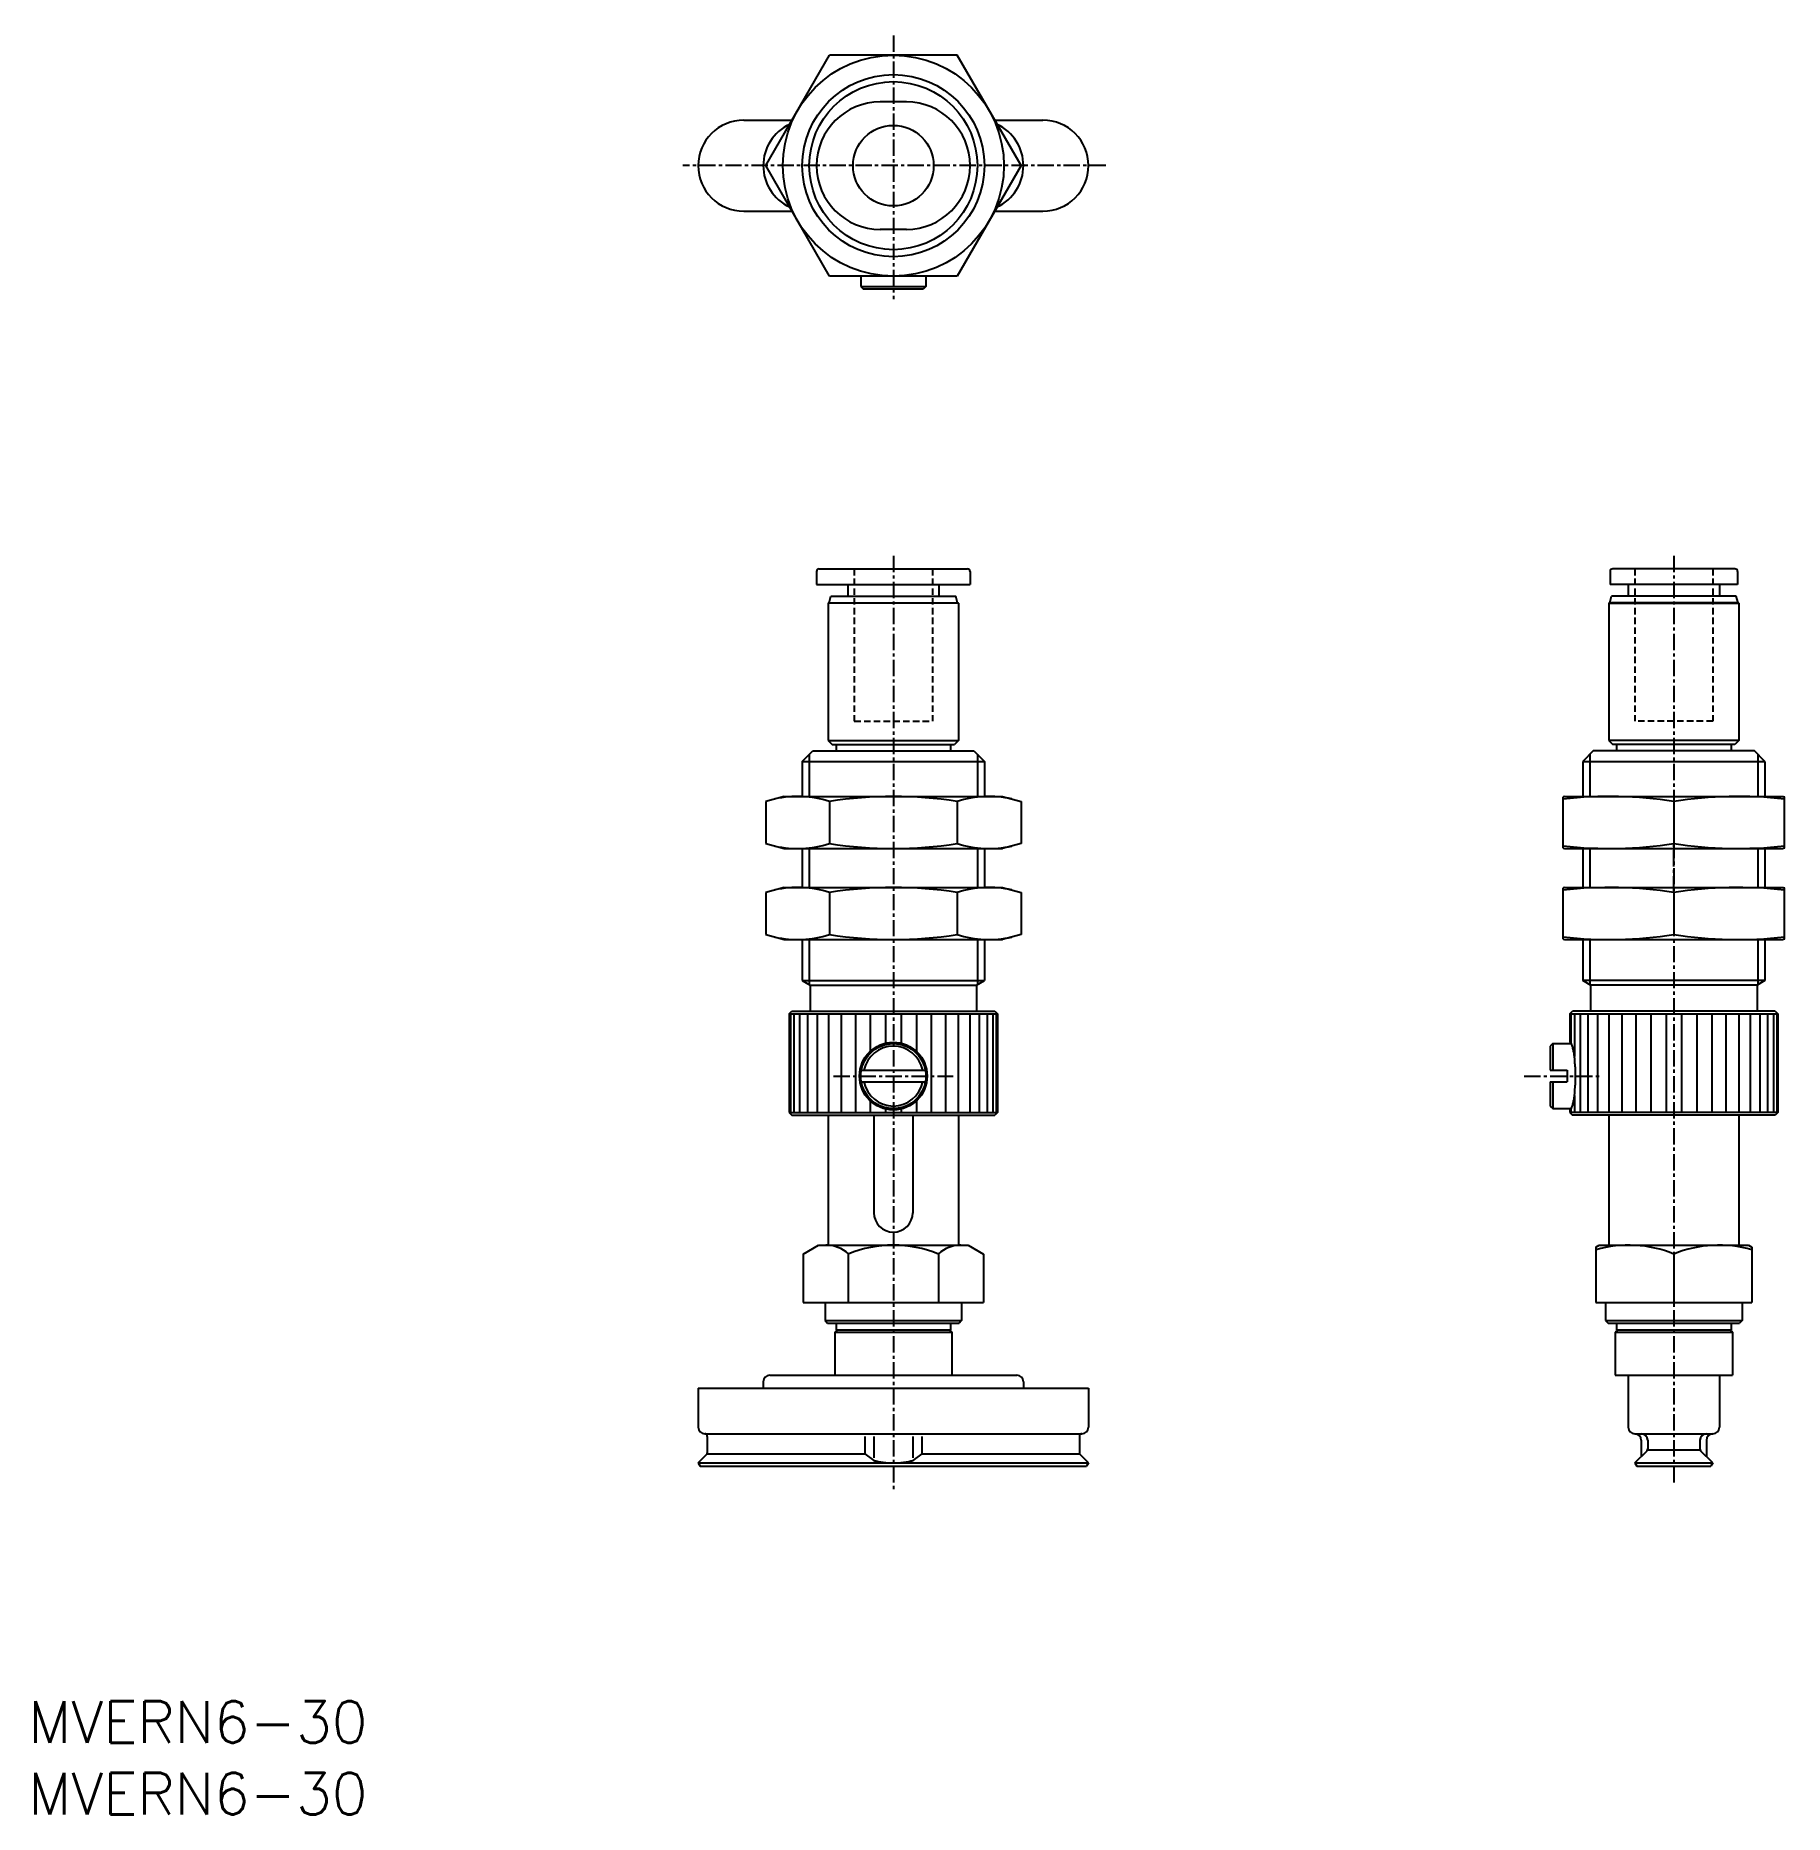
# Model space of a CAD drawing. Extents: x -23 to 111, y -21 to 116.
import ezdxf

# ---------------------------------------------------------------- set-up
doc = ezdxf.new("R2010")
doc.units = 0
doc.linetypes.add('CENTER', pattern=[2, 1.25, -0.25, 0.25, -0.25])
doc.linetypes.add('DASHED', pattern=[0.75, 0.5, -0.25])
doc.layers.get('0').update_dxf_attribs({"linetype": 'CONTINUOUS'})
doc.layers.add('CENTER', color=1, linetype='CENTER')
doc.styles.get("Standard").update_dxf_attribs({"font": 'txt.shx'})

msp = doc.modelspace()

# ---------------------------------------------------------------- linework, layer by layer
at = {"color": 7, "linetype": 'CONTINUOUS'}
for p, q in [((33.17, 105.81), (38.07, 114.31)), ((47.89, 114.31), (38.07, 114.31)), ((52.8, 105.81), (47.89, 114.31)), ((43.98, 110.71), (41.98, 110.71)), ((31.48, 109.31), (35.19, 109.31)), ((50.78, 109.31), (54.48, 109.31)), ((38.07, 97.31), (33.17, 105.81)), ((52.8, 105.81), (47.89, 97.31)), ((31.48, 102.31), (35.19, 102.31)), ((50.78, 102.31), (54.48, 102.31)), ((43.98, 100.91), (41.98, 100.91)), ((47.89, 97.31), (38.07, 97.31)), ((40.48, 97.31), (40.48, 96.51)), ((45.48, 97.31), (45.48, 96.51)), ((40.48, 96.51), (45.48, 96.51)), ((40.48, 96.51), (40.68, 96.31)), ((45.28, 96.31), (40.68, 96.31)), ((45.48, 96.51), (45.28, 96.31)), ((37.08, 74.61), (37.08, 73.61)), ((37.28, 74.81), (48.68, 74.81)), ((48.88, 74.61), (48.88, 73.61)), ((98.08, 74.61), (98.08, 73.61)), ((107.68, 74.81), (98.28, 74.81)), ((107.88, 74.61), (107.88, 73.61)), ((37.08, 73.61), (48.88, 73.61)), ((38.05, 72.21), (38.18, 72.71)), ((38.18, 72.71), (47.78, 72.71)), ((39.48, 73.61), (39.48, 72.71)), ((46.48, 73.61), (46.48, 72.71)), ((47.92, 72.21), (47.78, 72.71)), ((98.05, 72.21), (98.18, 72.71)), ((107.88, 73.61), (98.08, 73.61)), ((107.78, 72.71), (98.18, 72.71)), ((99.48, 73.61), (99.48, 72.71)), ((106.48, 73.61), (106.48, 72.71)), ((107.92, 72.21), (107.78, 72.71)), ((38.05, 72.21), (37.98, 72.17)), ((47.98, 72.17), (37.98, 72.17)), ((37.98, 72.17), (37.98, 61.61)), ((38.05, 72.21), (47.92, 72.21)), ((47.92, 72.21), (47.98, 72.17)), ((47.98, 72.17), (47.98, 61.61)), ((98.05, 72.21), (97.98, 72.17)), ((97.98, 72.17), (107.98, 72.17)), ((97.98, 72.17), (97.98, 61.61)), ((107.92, 72.21), (98.05, 72.21)), ((107.92, 72.21), (107.98, 72.17)), ((107.98, 72.17), (107.98, 61.61)), ((37.98, 61.61), (47.98, 61.61)), ((37.98, 61.61), (38.28, 61.31)), ((47.98, 61.61), (47.68, 61.31)), ((107.98, 61.61), (97.98, 61.61)), ((97.98, 61.61), (98.28, 61.31)), ((107.98, 61.61), (107.68, 61.31)), ((35.98, 60.01), (36.78, 60.81)), ((36.78, 60.81), (49.18, 60.81)), ((38.28, 61.31), (47.68, 61.31)), ((38.58, 61.31), (38.58, 60.81)), ((47.38, 61.31), (47.38, 60.81)), ((49.18, 60.81), (49.98, 60.01)), ((96.78, 60.81), (95.98, 60.01)), ((109.18, 60.81), (96.78, 60.81)), ((107.68, 61.31), (98.28, 61.31)), ((98.58, 61.31), (98.58, 60.81)), ((107.38, 61.31), (107.38, 60.81)), ((109.98, 60.01), (109.18, 60.81)), ((35.98, 60.01), (35.98, 57.31)), ((35.98, 60.01), (49.98, 60.01)), ((49.98, 60.01), (49.98, 57.31)), ((95.98, 60.01), (95.98, 57.31)), ((95.98, 60.01), (109.98, 60.01)), ((109.98, 60.01), (109.98, 57.31)), ((34.58, 57.31), (33.17, 56.93)), ((33.17, 56.93), (33.17, 53.69)), ((34.58, 57.31), (51.38, 57.31)), ((38.07, 56.93), (38.07, 53.69)), ((47.89, 56.93), (47.89, 53.69)), ((51.38, 57.31), (52.8, 56.93)), ((52.8, 56.93), (52.8, 53.69)), ((94.58, 57.31), (94.48, 57.28)), ((94.48, 53.34), (94.48, 57.28)), ((94.58, 57.31), (111.38, 57.31)), ((102.98, 56.93), (102.98, 53.69)), ((111.38, 57.31), (111.48, 57.28)), ((111.48, 53.34), (111.48, 57.28)), ((33.17, 53.69), (34.58, 53.31)), ((52.8, 53.69), (51.38, 53.31)), ((34.58, 53.31), (51.38, 53.31)), ((35.98, 53.31), (35.98, 50.31)), ((49.98, 53.31), (49.98, 50.31)), ((94.48, 53.34), (94.58, 53.31)), ((94.58, 53.31), (111.38, 53.31)), ((95.98, 53.31), (95.98, 50.31)), ((109.98, 53.31), (109.98, 50.31)), ((111.48, 53.34), (111.38, 53.31)), ((34.58, 50.31), (33.17, 49.93)), ((33.17, 49.93), (33.17, 46.69)), ((34.58, 50.31), (51.38, 50.31)), ((38.07, 49.93), (38.07, 46.69)), ((47.89, 49.93), (47.89, 46.69)), ((51.38, 50.31), (52.8, 49.93)), ((52.8, 49.93), (52.8, 46.69)), ((94.58, 50.31), (94.48, 50.28)), ((94.48, 46.34), (94.48, 50.28)), ((94.58, 50.31), (111.38, 50.31)), ((102.98, 49.93), (102.98, 46.69)), ((111.38, 50.31), (111.48, 50.28)), ((111.48, 46.34), (111.48, 50.28)), ((33.17, 46.69), (34.58, 46.31)), ((52.8, 46.69), (51.38, 46.31)), ((34.58, 46.31), (51.38, 46.31)), ((35.98, 46.31), (35.98, 43.16)), ((49.98, 46.31), (49.98, 43.16)), ((94.48, 46.34), (94.58, 46.31)), ((94.58, 46.31), (111.38, 46.31)), ((95.98, 46.31), (95.98, 43.16)), ((109.98, 46.31), (109.98, 43.16)), ((111.48, 46.34), (111.38, 46.31)), ((35.98, 43.16), (36.58, 42.81)), ((35.98, 43.16), (49.98, 43.16)), ((36.58, 42.81), (49.38, 42.81)), ((36.58, 42.81), (36.58, 40.81)), ((49.38, 42.81), (49.98, 43.16)), ((49.38, 42.81), (49.38, 40.81)), ((96.58, 42.81), (95.98, 43.16)), ((109.98, 43.16), (95.98, 43.16)), ((96.58, 42.81), (96.58, 40.81)), ((109.38, 42.81), (96.58, 42.81)), ((109.98, 43.16), (109.38, 42.81)), ((109.38, 42.81), (109.38, 40.81)), ((34.98, 40.61), (35.18, 40.81)), ((34.98, 40.61), (50.98, 40.61)), ((35.18, 40.81), (50.78, 40.81)), ((50.78, 40.81), (50.98, 40.61)), ((94.98, 40.61), (95.18, 40.81)), ((94.98, 40.61), (110.98, 40.61)), ((110.78, 40.81), (95.18, 40.81)), ((110.78, 40.81), (110.98, 40.61)), ((93.68, 38.31), (93.48, 38.11)), ((93.68, 38.31), (93.68, 36.26)), ((93.68, 38.31), (95.1, 38.31)), ((93.48, 38.11), (93.48, 36.26)), ((40.52, 36.26), (45.44, 36.26)), ((93.48, 36.26), (94.78, 36.26)), ((94.78, 36.26), (94.78, 35.36)), ((40.52, 35.36), (45.44, 35.36)), ((93.48, 35.36), (93.48, 33.51)), ((93.48, 35.36), (94.78, 35.36)), ((93.68, 35.36), (93.68, 33.31)), ((34.98, 33.01), (35.18, 32.81)), ((34.98, 33.01), (50.98, 33.01)), ((50.98, 33.01), (50.78, 32.81)), ((93.48, 33.51), (93.68, 33.31)), ((93.68, 33.31), (95.1, 33.31)), ((110.98, 33.01), (94.98, 33.01)), ((94.98, 33.01), (95.18, 32.81)), ((110.98, 33.01), (110.78, 32.81)), ((35.18, 32.81), (50.78, 32.81)), ((37.98, 32.81), (37.98, 22.81)), ((41.48, 32.81), (41.48, 25.26)), ((44.48, 32.81), (44.48, 25.26)), ((47.98, 32.81), (47.98, 22.81)), ((110.78, 32.81), (95.18, 32.81)), ((97.98, 32.81), (97.98, 22.81)), ((107.98, 32.81), (107.98, 22.81)), ((36.05, 22.13), (37.23, 22.81)), ((36.05, 22.13), (36.05, 18.41)), ((37.23, 22.81), (48.73, 22.81)), ((39.52, 22.13), (39.52, 18.41)), ((46.45, 22.13), (46.45, 18.41)), ((48.73, 22.81), (49.91, 22.13)), ((49.91, 22.13), (49.91, 18.41)), ((96.98, 22.67), (97.23, 22.81)), ((96.98, 22.67), (96.98, 18.41)), ((97.23, 22.81), (108.73, 22.81)), ((102.98, 22.13), (102.98, 18.41)), ((108.73, 22.81), (108.98, 22.67)), ((108.98, 22.67), (108.98, 18.41)), ((36.05, 18.41), (49.91, 18.41)), ((37.73, 18.41), (37.73, 17.01)), ((48.23, 18.41), (48.23, 17.01)), ((96.98, 18.41), (108.98, 18.41)), ((97.73, 18.41), (97.73, 17.01)), ((108.23, 18.41), (108.23, 17.01)), ((37.73, 17.01), (37.93, 16.81)), ((37.73, 17.01), (48.23, 17.01)), ((37.93, 16.81), (48.03, 16.81)), ((38.58, 16.81), (38.58, 16.31)), ((47.38, 16.81), (47.38, 16.31)), ((48.23, 17.01), (48.03, 16.81)), ((97.73, 17.01), (97.93, 16.81)), ((97.73, 17.01), (108.23, 17.01)), ((97.93, 16.81), (108.03, 16.81)), ((98.58, 16.81), (98.58, 16.31)), ((107.38, 16.81), (107.38, 16.31)), ((108.23, 17.01), (108.03, 16.81)), ((38.68, 16.31), (38.48, 16.11)), ((38.48, 16.11), (47.48, 16.11)), ((38.48, 16.11), (38.48, 12.81)), ((38.58, 16.31), (47.38, 16.31)), ((47.28, 16.31), (47.48, 16.11)), ((47.48, 16.11), (47.48, 12.81)), ((98.68, 16.31), (98.48, 16.11)), ((98.48, 16.11), (98.48, 12.81)), ((98.48, 16.11), (107.48, 16.11)), ((98.58, 16.31), (107.38, 16.31)), ((107.28, 16.31), (107.48, 16.11)), ((107.48, 16.11), (107.48, 12.81)), ((32.98, 12.31), (32.98, 11.81)), ((33.48, 12.81), (52.48, 12.81)), ((52.98, 12.31), (52.98, 11.81)), ((98.48, 12.81), (107.48, 12.81)), ((99.48, 12.81), (99.48, 8.81)), ((106.48, 12.81), (106.48, 8.81)), ((27.98, 11.81), (27.98, 8.81)), ((27.98, 11.81), (57.98, 11.81)), ((57.98, 11.81), (57.98, 8.81)), ((28.48, 8.31), (57.48, 8.31)), ((99.98, 8.31), (105.98, 8.31)), ((28.68, 8.11), (28.68, 6.85)), ((40.78, 8.11), (40.78, 6.77)), ((41.48, 8.11), (41.48, 6.47)), ((44.48, 8.11), (44.48, 6.47)), ((45.18, 8.11), (45.18, 6.77)), ((57.28, 8.11), (57.28, 6.85)), ((99.98, 6.07), (100.92, 7.01)), ((100.48, 7.81), (100.48, 6.57)), ((100.98, 7.81), (100.98, 7.15)), ((100.98, 7.07), (104.98, 7.07)), ((104.98, 7.81), (104.98, 7.15)), ((105.98, 6.07), (105.04, 7.01)), ((105.48, 7.81), (105.48, 6.57)), ((27.98, 6.07), (28.62, 6.71)), ((27.98, 6.07), (57.98, 6.07)), ((27.98, 6.07), (28.13, 5.81)), ((28.13, 5.81), (57.83, 5.81)), ((28.68, 6.77), (40.78, 6.77)), ((40.78, 6.77), (41.48, 6.26)), ((45.18, 6.77), (44.48, 6.26)), ((45.18, 6.77), (57.28, 6.77)), ((57.98, 6.07), (57.34, 6.71)), ((57.98, 6.07), (57.83, 5.81)), ((99.98, 6.07), (100.13, 5.81)), ((99.98, 6.07), (105.98, 6.07)), ((100.13, 5.81), (105.83, 5.81)), ((105.98, 6.07), (105.83, 5.81))]:
    msp.add_line(p, q, dxfattribs=at)
at = {"color": 3, "linetype": 'DASHED'}
for p, q in [((39.98, 74.81), (39.98, 63.11)), ((45.98, 74.81), (45.98, 63.11)), ((99.98, 74.81), (99.98, 63.11)), ((105.98, 74.81), (105.98, 63.11)), ((39.98, 63.11), (45.98, 63.11)), ((105.98, 63.11), (99.98, 63.11))]:
    msp.add_line(p, q, dxfattribs=at)
at = {"color": 3, "linetype": 'CONTINUOUS'}
for p, q in [((36.52, 60.55), (36.52, 57.31)), ((49.44, 60.55), (49.44, 57.31)), ((96.52, 60.55), (96.52, 57.31)), ((109.44, 60.55), (109.44, 57.31)), ((36.52, 53.31), (36.52, 50.31)), ((49.44, 53.31), (49.44, 50.31)), ((96.52, 53.31), (96.52, 50.31)), ((109.44, 53.31), (109.44, 50.31)), ((36.52, 46.31), (36.52, 42.85)), ((49.44, 46.31), (49.44, 42.85)), ((96.52, 46.31), (96.52, 42.85)), ((109.44, 46.31), (109.44, 42.85)), ((34.98, 40.61), (34.98, 33.01)), ((35.07, 40.61), (35.07, 33.01)), ((35.34, 40.61), (35.34, 33.01)), ((35.77, 40.61), (35.77, 33.01)), ((36.37, 40.61), (36.37, 33.01)), ((37.12, 40.61), (37.12, 33.01)), ((37.99, 40.61), (37.99, 33.01)), ((38.98, 40.61), (38.98, 33.01)), ((40.06, 40.61), (40.06, 33.01)), ((41.2, 40.61), (41.2, 37.71)), ((42.38, 40.61), (42.38, 38.34)), ((43.58, 40.61), (43.58, 38.34)), ((44.76, 40.61), (44.76, 37.71)), ((45.9, 40.61), (45.9, 33.01)), ((46.98, 40.61), (46.98, 33.01)), ((47.97, 40.61), (47.97, 33.01)), ((48.85, 40.61), (48.85, 33.01)), ((49.59, 40.61), (49.59, 33.01)), ((50.19, 40.61), (50.19, 33.01)), ((50.63, 40.61), (50.63, 33.01)), ((50.89, 40.61), (50.89, 33.01)), ((50.98, 40.61), (50.98, 33.01)), ((94.98, 40.61), (94.98, 38.41)), ((95.07, 40.61), (95.07, 38.36)), ((95.34, 40.61), (95.34, 37.31)), ((95.77, 40.61), (95.77, 33.01)), ((96.37, 40.61), (96.37, 33.01)), ((97.12, 40.61), (97.12, 33.01)), ((97.99, 40.61), (97.99, 33.01)), ((98.98, 40.61), (98.98, 33.01)), ((100.06, 40.61), (100.06, 33.01)), ((101.2, 40.61), (101.2, 33.01)), ((102.38, 40.61), (102.38, 33.01)), ((103.58, 40.61), (103.58, 33.01)), ((104.76, 40.61), (104.76, 33.01)), ((105.9, 40.61), (105.9, 33.01)), ((106.98, 40.61), (106.98, 33.01)), ((107.97, 40.61), (107.97, 33.01)), ((108.85, 40.61), (108.85, 33.01)), ((109.59, 40.61), (109.59, 33.01)), ((110.19, 40.61), (110.19, 33.01)), ((110.63, 40.61), (110.63, 33.01)), ((110.89, 40.61), (110.89, 33.01)), ((110.98, 40.61), (110.98, 33.01)), ((95.34, 34.32), (95.34, 33.01)), ((41.2, 33.92), (41.2, 33.01)), ((42.38, 33.28), (42.38, 33.01)), ((43.58, 33.28), (43.58, 33.01)), ((44.76, 33.92), (44.76, 33.01)), ((94.98, 33.21), (94.98, 33.01)), ((95.07, 33.27), (95.07, 33.01))]:
    msp.add_line(p, q, dxfattribs=at)
at = {"color": 7, "linetype": 'CONTINUOUS'}
for points in [[(94.98, 33.21, 0.049127), (95.07, 33.26, 0.049127), (95.15, 33.41, 0.049127), (95.22, 33.65, 0.049127), (95.29, 33.97, 0.049127), (95.34, 34.37, 0.049127), (95.38, 34.82, 0.049127), (95.41, 35.3, 0.049127), (95.42, 35.81, 0.049127), (95.41, 36.32, 0.049127), (95.38, 36.81, 0.049127), (95.34, 37.26, 0.049127), (95.29, 37.65, 0.049127), (95.22, 37.97, 0.049127), (95.15, 38.21, 0.049127), (95.07, 38.36, 0.049127), (94.98, 38.41, -1)], [(41.48, 6.26, 0.02345), (41.64, 6.22, 0.02345), (41.81, 6.18, 0.02345), (41.99, 6.15, 0.02345), (42.18, 6.12, 0.02345), (42.37, 6.1, 0.02345), (42.57, 6.08, 0.02345), (42.78, 6.07, 0.02345), (42.98, 6.07, 0.02345), (43.19, 6.07, 0.02345), (43.39, 6.08, 0.02345), (43.59, 6.1, 0.02345), (43.79, 6.12, 0.02345), (43.98, 6.15, 0.02345), (44.16, 6.18, 0.02345), (44.32, 6.22, 0.02345), (44.48, 6.26, -1)]]:
    msp.add_lwpolyline(points, format="xyb", dxfattribs=at)
for centre, radius in [((42.98, 105.81), 8.5), ((42.98, 105.81), 7), ((42.98, 105.81), 3.1), ((42.98, 35.81), 2.6), ((42.98, 35.81), 2.5)]:
    msp.add_circle(centre, radius, dxfattribs=at)
at = {"color": 3, "linetype": 'CONTINUOUS'}
msp.add_circle((42.98, 105.81), 6.46, dxfattribs=at)
at = {"color": 7, "linetype": 'CONTINUOUS'}
for centre, radius, start, end in [((41.98, 105.81), 4.9, 90, 270), ((43.98, 105.81), 4.9, 270, 90), ((31.48, 105.81), 3.5, 90, 270), ((36.48, 105.81), 3.5, 115.1092, 244.8911), ((49.48, 105.81), 3.5, 295.1082, 64.8915), ((54.48, 105.81), 3.5, 270, 90), ((37.28, 74.61), 0.2, 90, 180), ((48.68, 74.61), 0.2, 0, 90), ((98.28, 74.61), 0.2, 90, 180), ((107.68, 74.61), 0.2, 0, 90), ((35.62, 49.18), 8.13, 72.433, 102.4323), ((42.98, 25.36), 31.95, 81.1646, 98.8354), ((50.34, 49.18), 8.13, 77.5671, 107.567), ((98.07, 25.36), 31.95, 81.1646, 96.456), ((107.89, 25.36), 31.95, 83.544, 98.8354), ((35.62, 61.44), 8.13, 257.5671, 287.567), ((42.98, 85.26), 31.95, 261.1646, 278.8354), ((50.34, 61.44), 8.13, 252.433, 282.4322), ((98.07, 85.26), 31.95, 263.544, 278.8354), ((107.89, 85.26), 31.95, 261.1646, 276.456), ((35.62, 42.18), 8.13, 72.433, 102.4323), ((42.98, 18.36), 31.95, 81.1646, 98.8354), ((50.34, 42.18), 8.13, 77.5671, 107.567), ((98.07, 18.36), 31.95, 81.1646, 96.456), ((107.89, 18.36), 31.95, 83.544, 98.8354), ((35.62, 54.44), 8.13, 257.5671, 287.567), ((42.98, 78.26), 31.95, 261.1646, 278.8354), ((50.34, 54.44), 8.13, 252.433, 282.4322), ((98.07, 78.26), 31.95, 263.544, 278.8354), ((107.89, 78.26), 31.95, 261.1646, 276.456), ((42.98, 35.81), 2.3, 11.2828, 168.7172), ((42.98, 35.81), 2.3, 191.2828, 348.7172), ((42.98, 25.31), 1.5, 180, 0), ((37.79, 20.27), 2.55, 47.1167, 90), ((42.98, 13.65), 9.16, 67.7805, 112.2195), ((48.18, 20.27), 2.55, 90, 132.8833), ((99.52, 13.65), 9.16, 67.7806, 106.071), ((106.45, 13.65), 9.16, 73.9288, 112.2196), ((33.48, 12.31), 0.5, 90, 180), ((52.48, 12.31), 0.5, 0, 90), ((28.48, 8.81), 0.5, 180, 270), ((28.48, 8.11), 0.2, 0, 90), ((57.48, 8.11), 0.2, 90, 180), ((57.48, 8.81), 0.5, 270, 0), ((99.98, 8.81), 0.5, 180, 270), ((99.98, 7.81), 0.5, 0, 90), ((100.48, 7.81), 0.5, 0, 90), ((105.48, 7.81), 0.5, 90, 180), ((105.98, 7.81), 0.5, 90, 180), ((105.98, 8.81), 0.5, 270, 0), ((28.48, 6.85), 0.2, 315, 0), ((57.48, 6.85), 0.2, 180, 225), ((100.78, 7.15), 0.2, 315, 0), ((105.18, 7.15), 0.2, 180, 225)]:
    msp.add_arc(centre, radius, start, end, dxfattribs=at)
at = {"layer": 'CENTER', "color": 1, "linetype": 'CENTER'}
for p, q in [((42.98, 115.81), (42.98, 95.55)), ((59.32, 105.81), (26.79, 105.81)), ((42.98, 75.81), (42.98, 4.01)), ((102.98, 75.81), (102.98, 4.57)), ((102.98, 49.93), (102.98, 53.69)), ((38.38, 35.81), (47.58, 35.81)), ((91.48, 35.81), (97.42, 35.81))]:
    msp.add_line(p, q, dxfattribs=at)

# ---------------------------------------------------------------- texts
at = {"color": 7, "linetype": 'CONTINUOUS'}
for p in [(-23.51, -15.44), (-23.51, -20.96)]:
    msp.add_text('MVERN6-30', height=3.2, dxfattribs=at).set_placement(p)

doc.saveas('drawing.dxf')
